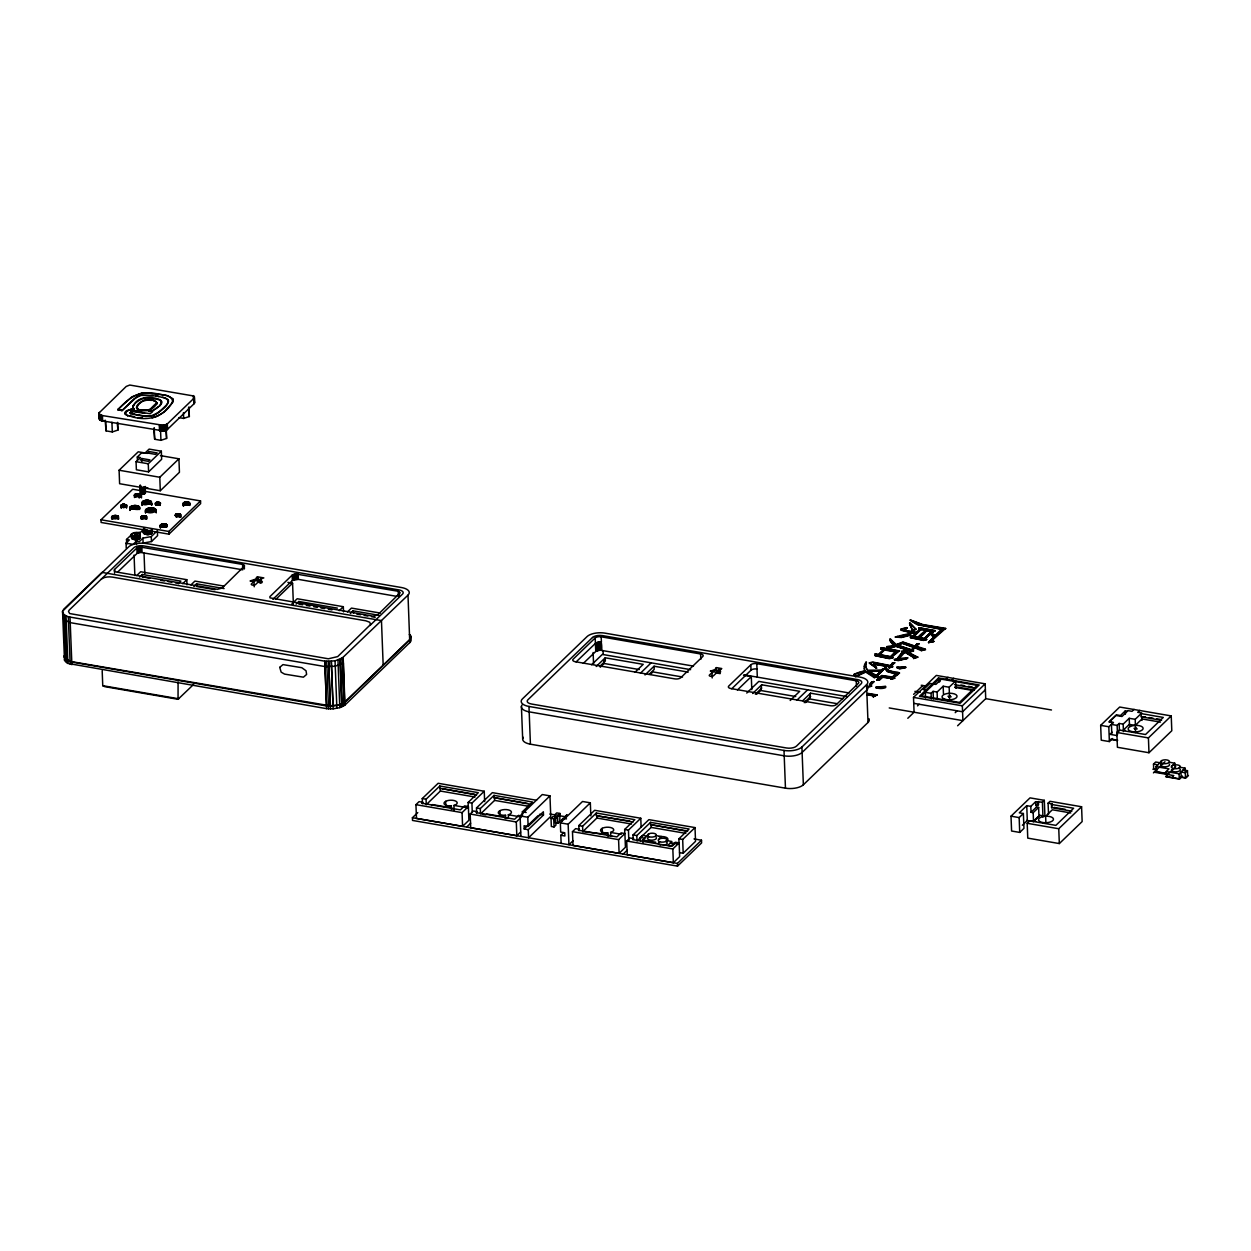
<?xml version="1.0" encoding="UTF-8"?>
<svg xmlns="http://www.w3.org/2000/svg" width="1251" height="1251" viewBox="0 0 1251 1251"><rect width="100%" height="100%" fill="white"/><g stroke="black" fill="none" stroke-linecap="round" stroke-linejoin="round"><path stroke-width="1.5" d="M892.917 657.791L891.775 656.963L899.5 650.864L896.795 651.74L891.76 656.603L892.917 657.791L889.383 658.698L875.121 655.618L875.106 653.913L878.468 654.492L883.659 649.488L880.97 649.019L883.659 649.488M920.001 629.19L918.813 628.987L920.001 629.19L916.686 632.38C911.666 630.473 901.408 632.568 906.568 627.595L901.08 629.065L901.095 630.254L915.685 633.741L901.08 629.879M143.333 400.539C132.434 406.512 135.859 411.157 146.617 410.672C154.17 410.875 164.225 394.049 150.026 409.437C122.051 414.972 147.524 390.484 156.954 403.072M136.594 408.139L136.578 407.028M865.833 667.205L865.817 664.609M152.528 411.532L149.244 410.969L152.528 411.532L150.229 413.753L132.669 410.969L130.636 412.079L130.432 413.502L145.851 416.458L153.31 415.739L157.97 413.033L166.086 405.418L168.353 402.165L168.119 399.788L164.725 397.881L156.047 395.988L141.629 395.097L134.326 398.569L121.941 410.703L117.797 409.468L131.871 396.864L142.286 392.83L151.824 392.798L167.149 395.597L172.685 398.584L172.278 403.213L172.919 401.18M117.829 410C125.741 400.867 136.75 391.328 149.776 393.158C156.375 395.504 171.059 392.611 173.029 401.43M165.601 398.178C174.436 403.338 156.954 414.175 150.886 415.832C144.584 416.489 129.916 414.331 130.37 412.486M131.793 411.157L130.479 413.565L130.464 412.314M125.804 414.441L128.024 415.973L125.679 414.331M143.365 409.921L131.887 411.126L147.055 410.125M125.616 414.253C122.066 408.764 137.36 409.937 132.919 407.763C135.389 396.223 151.308 395.613 160.144 399.898C165.273 402.384 155.14 410.625 161.176 403.494C162.724 398.256 152.622 399.272 149.729 398.162C143.067 395.691 128.697 405.965 134.076 409.218M130.37 413.08L130.339 412.846M132.684 411.516L144.6 413.315M139.111 506.577C115.092 505.795 145.147 513.191 139.393 506.905M131.324 534.38C134.686 540.573 146.039 531.612 134.827 532.535C122.817 535.772 141.207 544.373 139.596 536.413M152.028 531.566C153.201 536.429 138.626 535.287 143.756 528.579M156.703 402.525L156.844 403.588M935.701 635.492L930.916 633.585L935.076 630.551L930.9 633.225L935.701 635.492L932.777 636.587L930.431 633.678L925.474 638.463L926.631 639.652L923.426 640.434L910.431 637.65L910.509 636.055L912.526 636.399L915.669 633.366M918.828 629.362L918.906 627.752L935.076 630.551M131.652 411.782C139.69 408.092 124.772 408.842 125.413 414.456M132.293 411.563L144.475 410.047M128.009 415.441C144.709 421.806 162.192 418.96 172.247 402.666M409.671 639.84L407.998 595.132A13.48 5.864 -2.2 0 0 401.493 587.532L146.476 543.544A13.48 5.864 -2.2 0 0 128.572 546.937L62.55 611.223L64.489 660.168L67.914 663.421L326.62 708.66L333.157 708.832L339.803 707.644L344.979 705.032L409.828 642.545A13.48 5.864 -2.2 0 0 411.047 639.527M880.985 649.378L881.142 647.705L899.5 650.864M99.001 412.986L99.627 414.503L102.175 415.535L163.709 425.403L167.227 424.011L193.952 398.24L193.968 396.035L129.76 385.042L126.242 386.434L99.001 412.986L99.204 419.054L101.706 420.774L163.162 430.891L167.54 429.296L194.171 403.635L194.577 401.946M151.48 501.87C149.354 499.571 142.442 499.54 142.176 503.152C145.429 508.328 154.17 498.899 151.621 505.373M144.381 400.132L143.834 400.32M146.195 400.398L144.522 400.633M99.251 418.256L99.439 417.912M131.996 411.626L132.809 410.969L132.184 411.579M864.629 664.312L864.285 669.035M864.128 666.877L865.848 662.06M865.833 664.969L866.443 662.06M145.46 510.111C146.43 513.973 153.435 513.223 155.906 510.908C155.89 506.17 143.365 506.952 145.538 512.91M878.405 676.744L877.358 675.853L884.348 668.722L877.342 675.477L878.405 676.744L874.293 677.651L865.786 672.068L855.496 676.822L854.105 674.336L855.137 675.384M902.096 652.068L897.733 659.074L894.371 659.824L898.296 660.637L907.366 658.401L898.281 660.278L894.356 659.465L897.718 658.698L901.533 653.585M149.26 411.501L151.871 411.126L158.721 406.481M63.582 614.976L62.753 616.618L63.817 619.636L70.212 622.638L324.947 666.564L335.205 666.267L343.306 662.921L343.368 664.281M65.255 657.072L64.489 660.168M884.348 668.722L881.595 670.223L867.615 670.317L866.411 668.738M882.362 669.097L881.611 670.599L867.631 670.677L865.817 666.83M156.719 403.291L156.61 404.057M921.627 648.44L916.06 646.767L918.875 643.671L916.655 644.093L915.138 646.517M916.655 644.093L915.294 646.36M871.572 681.998C866.49 686.83 879.344 676.494 870.587 685.048L871.572 686.205L868.116 686.862L867.725 685.892M114.498 569.518L114.341 571.019L116.656 572.051L217.455 589.33L222.068 588.079L244.539 565.921L242.569 564.42L140.456 547.031L136.875 548.001L114.498 569.518L114.623 573.114M894.637 662.639L891.478 665.673L892.635 666.861L891.494 666.032L894.637 662.639L892.416 663.061L890.415 665.939L872.948 662.483L869.398 662.842L872.932 662.107L890.399 665.579M892.416 663.061L890.415 665.939M145.272 486.467L145.351 493.191L144.506 491.831M142.27 504.763L147.321 503.074L151.652 504.747M131.464 534.036L131.699 538.446M130.479 412.861L130.776 411.923M158.455 415.52L164.397 411.767L171.856 403.322M141.285 494.692L137.188 493.692L134.217 495.38L138.282 496.741L141.316 494.755L141.504 497.929M145.632 509.798L145.616 512.707M139.174 498.007L141.191 495.631M160.472 524.935C159.44 527.515 165.023 527.547 166.68 526.311C169.338 522.871 157.298 522.73 160.331 527.969M898.718 658.698C925.959 654.633 881.736 665.688 905.067 652.006L913.465 657.307L913.621 658.495L917.702 657.244L906.49 651.239M898.734 659.058L905.067 652.006M145.351 493.191L145.116 486.717M131.934 536.867L131.449 537.961M143.333 529.423L146.852 531.222L151.981 529.908M183.24 505.795L186.243 504.747L189.511 505.295L189.104 502.449L183.709 502.667L183.303 505.732M876.716 679.621L879.578 679.668L883.05 676.791L890.759 678.433L882.377 677.229L879.594 680.028L876.732 679.981L881.689 675.493L892.432 677.01L895.888 673.663L887.506 671.334L885.489 669.457L885.301 666.658C887.506 675.399 908.601 668.441 893.527 677.479L894.668 678.292L893.511 677.104L899.5 672.866M876.732 679.981L881.705 675.853L892.448 677.37L895.888 673.663M658.902 839.265L661.623 836.559L656.103 835.605M1172.031 765.878L1174.752 763.188L1169.232 762.234M1182.242 775.948L1179.286 778.779L1166.401 776.558L1166.213 771.57L1168.966 768.88L1155.971 766.644L1156.174 771.632L1167.308 773.556M101.237 579.213A8.397 3.659 -2.2 0 1 112.387 577.102L365.871 620.809L369.655 622.232L370.64 624.421L337.692 656.603L328.341 658.792L69.696 613.553L68.508 611.458L69.18 610.113L133.794 547.797A7.49 3.253 -2.2 0 1 138.032 545.983L139.158 545.811A7.49 3.253 -2.2 0 1 143.756 545.921L398.866 589.909A7.49 3.253 -2.2 0 1 402.243 591.176L402.728 591.629A7.49 3.253 -2.2 0 1 402.478 594.131L369.968 625.469M292.171 575.116L269.888 596.649L269.981 597.853L373.095 616.18L377.708 614.913L400.179 592.755L398.209 591.27L295.392 573.928L292.171 575.116L292.374 580.511L272.874 599.354M600.23 667.236L604.092 663.483L603.998 660.794M650.348 674.414L652.928 671.912L682.53 677.01M756.714 694.211L760.577 690.474L761.703 684.782L799.686 691.334L790.194 700.482M805.55 702.64L809.413 698.902L810.539 693.195L842.83 698.762M160.425 455.614L178.924 458.804L179.44 472.284L160.3 490.736L119.611 483.715L119.095 470.235L138.236 451.799L147.477 453.394M137.297 456.99L141.738 452.721L144.819 453.253L149.119 449.093L161.332 451.204L161.645 459.289L148.588 471.877L136.375 469.766L136.062 461.682L140.378 457.522L137.297 456.99L137.422 460.227M141.785 458.491L140.253 459.946L148.4 461.353L149.917 459.883L141.785 458.491L141.91 461.728M148.588 471.877L148.275 463.777L161.332 451.204M144.006 491.19L200.535 500.932L200.629 503.621L168.948 534.161L101.112 522.465L101.018 519.775L132.7 489.235L140.237 490.533M160.3 490.736L159.784 477.256L178.924 458.804M126.695 544.466L126.507 539.478L132.59 533.614L140.941 532.035L144.616 528.485M135.937 533.505L134.295 535.084L137.297 533.739L135.937 533.505L136.109 539.603M126.242 548.141L126.054 543.153L129.353 539.979L126.507 539.478M63.379 609.581L101.988 572.395L381.461 620.59L383.181 665.376M142.927 538.133L143.114 543.122L151.48 541.542L157.563 535.678L157.376 530.69L151.293 536.554L142.927 538.133L139.252 541.683L136.406 541.183L133.106 544.373L126.054 543.153M168.948 534.161L168.838 531.472L200.535 500.932M136.719 575.569L140.675 571.738L186.806 579.698L186.993 584.858M139.58 577.118L142.333 574.475L180.848 581.121L178.314 583.576M149.76 578.431L142.802 576.805M182.693 583.654L186.806 579.698M190.95 584.921L194.921 581.09L223.741 586.062M193.827 586.469L196.563 583.826L224.085 588.58M260.239 582.872L260.099 579.276L263.82 577.899L257.409 576.805L256.189 577.978L258.128 578.306L258.269 581.903M254.016 581.402L251.482 583.842A2.252 0.985 -2.2 0 0 252.561 585.108A2.252 0.985 -2.2 0 0 255.548 584.545L258.081 582.106A2.252 0.985 -2.2 0 0 257.002 580.839A2.252 0.985 -2.2 0 0 254.016 581.402L254.219 586.797M258.128 578.306L250.091 580.98L252.624 581.402C253.984 579.51 260.959 579.291 259.035 582.513L261.568 582.95L262.35 581.856L260.099 579.276M275.939 599.229L292.578 583.201L287.886 582.387M102.175 670.708L102.754 685.689L104.803 686.658L178.049 699.293L193.655 684.391M291.921 603.842L297.206 598.744L343.337 606.704L343.525 611.864M296.112 604.124L298.848 601.481L337.379 608.127M339.224 610.66L343.337 606.704M347.481 611.911L351.453 608.095L380.273 613.068M350.343 613.475L353.095 610.832L378.772 615.257M353.58 613.146L353.095 610.832M407.998 595.132L341.773 658.511M343.493 703.297L409.702 639.558A13.48 5.864 -2.2 0 0 409.452 634.366M64.301 655.665L65.38 659.042L71.792 662.045L326.527 705.971L333.047 706.143L339.693 704.954L344.885 702.327L409.718 639.918A13.48 5.864 -2.2 0 0 409.468 634.726M422.463 803.721L422.259 798.576L438.131 783.282L484.246 791.242L484.637 801.547M415.942 804.659L419.101 801.625L422.901 802.282L421.9 803.236L460.431 809.882L464.574 805.879L468.374 806.535L468.89 820.265L462.589 826.348L416.489 818.42L415.942 804.659L462.072 812.618L468.374 806.535M476.568 795.042L440.258 788.349L440.368 791.039L426.278 804.628L426.059 799.233L439.773 786.019L478.304 792.665L468.124 802.47L468.312 807.88L453.957 805.409L454.144 810.429M595.179 637.947L573.146 659.183A4.488 1.955 -2.2 0 0 575.304 661.716L674.758 678.871A4.488 1.955 -2.2 0 0 680.716 677.745L702.781 656.494A4.488 1.955 -2.2 0 0 700.607 653.96L601.152 636.806A4.488 1.955 -2.2 0 0 595.179 637.947L595.773 651.427L583.326 663.374M694.008 838.905L701.498 840.234L701.608 842.924L677.526 866.13L412.517 820.437L412.423 817.732L417.771 812.587M431.532 805.535L432.502 804.596L444.574 806.676A5.989 2.611 -2.2 0 0 451.158 806.035L451.611 809.209M591.614 664.75L602.341 654.414L690.615 669.645M596.18 666.517L605.218 657.791L643.202 664.344L635.07 672.194M600.183 666.017L605.343 661.028L605.218 657.791M472.237 811.727L471.924 803.126L484.246 791.242M476.709 813.087L476.506 807.927L492.362 792.634L536.57 800.265M520.604 832.056L516.819 835.715L470.72 827.771L470.188 814.026L473.331 810.976L477.131 811.633L476.146 812.603L514.661 819.233L518.821 815.23M527.515 803.392L494.489 797.7L494.598 800.39L480.509 813.979L480.306 808.584L494.02 795.37L532.535 802.016L522.371 811.821L522.48 815.433M530.799 804.393L494.489 797.7M466.654 827.052L470.673 823.189M640.449 673.179L651.161 662.842M645.016 674.946L654.054 666.22L688.238 672.115M649.019 674.43L654.179 669.457L654.054 666.22M520.901 836.45L520.103 815.918L542.277 794.541L549.971 795.871L550.753 816.387L528.579 837.763L528.266 829.679L543.481 815.027L543.356 811.79L528.141 826.442L524.075 825.754L524.2 828.975L528.266 829.679M516.819 835.715L516.303 821.97L521.354 817.106M528.141 826.442L527.781 817.247L549.971 795.871M524.2 828.975L538.024 815.652M551.034 818.404L552.926 816.559L556.179 817.122L553.771 819.671L554.052 826.958L551.331 826.489L551.034 818.404L554.287 818.952L556.179 817.122M557.852 823.283L557.571 816.012L559.979 813.463L556.726 812.9L554.834 814.729L555.147 822.814L557.852 823.283L559.76 821.454L559.979 813.463M553.771 819.671L556.21 817.935M557.571 816.012L559.478 814.182M558.118 816.105L560.01 814.276M716.401 667.612L715.4 668.597L716.542 669.316L710.302 671.099L715.181 670.364A2.783 1.204 -2.2 0 1 717.777 670.802L717.761 672.381L719.872 672.741C722.781 670.911 715.932 668.722 720.732 669.52L721.749 668.534L716.401 667.612L716.542 671.208M711.991 672.585L709.458 675.024A2.252 0.985 -2.2 0 0 710.537 676.291A2.252 0.985 -2.2 0 0 713.523 675.728L716.057 673.288A2.252 0.985 -2.2 0 0 714.978 672.022A2.252 0.985 -2.2 0 0 711.991 672.585L712.194 677.964M554.052 826.958L555.944 825.113L555.679 817.841M566.5 818.905L563.231 818.342L561.339 820.171L561.902 821.078M561.371 820.984L563.231 818.342M565.171 817.325L567.047 814.682L565.139 816.512L565.718 817.419M561.136 843.377L560.823 835.293L564.889 835.996L564.764 832.759L560.698 832.056L560.339 822.861L582.528 801.484L590.331 802.829L590.832 815.887M573.099 840.719L568.939 844.738L568.157 824.206L590.331 802.829M560.823 835.293L563.591 832.634M572.473 831.665L575.632 828.631L579.416 829.288L578.431 830.242L616.946 836.888L621.106 832.885L624.906 833.541L625.422 847.271L619.104 853.354L573.005 845.426L572.473 831.665L618.588 839.624L624.906 833.541M578.994 830.727L578.791 825.582L594.663 810.288L640.778 818.248L641.106 826.833M608.142 836.215L607.689 833.041A5.989 2.611 -2.2 0 1 601.106 833.682L582.794 831.634L582.591 826.239L596.305 813.025L634.82 819.671L624.656 829.476L624.765 833.088M750.819 664.781L728.77 686.033A4.488 1.955 -2.2 0 0 730.944 688.566L830.383 705.72A4.488 1.955 -2.2 0 0 836.356 704.579L858.405 683.327A4.488 1.955 -2.2 0 0 856.247 680.794L756.792 663.655A4.488 1.955 -2.2 0 0 750.819 664.781L751.022 670.176L731.741 688.769M633.1 822.048L596.399 815.715L629.8 821.047M582.794 831.634L596.883 818.045L596.79 815.355M737.449 689.958L751.304 676.603L743.501 675.259M746.753 693.038L758.81 681.404L847.099 696.619M752.649 693.507L761.703 684.782M755.369 694.242L761.828 688.019M628.815 840.453L628.455 830.117L640.778 818.248M626.704 841.016L629.863 837.982L633.663 838.639L632.662 839.593L671.193 846.239L675.337 842.236L679.137 842.893L679.653 856.622L673.351 862.705L627.251 854.761L626.704 841.016L672.835 848.96L679.137 842.893M633.162 838.358L633.037 834.917L648.894 819.64L695.009 827.583L695.54 841.344L683.171 853.245L679.543 852.619M687.331 831.383L651.02 824.69L651.13 827.396L637.04 840.969L636.822 835.574L650.536 822.36L689.066 829.006L678.886 838.811L679.074 844.237M623.186 854.058L627.189 850.195M640.496 840.781L640.371 837.466L642.529 835.387L646.876 836.137M642.967 843.346L642.842 840.015L648.737 834.339M796.918 700.153L807.646 689.817M802.782 700.685L810.539 693.195M804.205 702.671L810.664 696.432M683.171 853.245L682.686 839.468L695.009 827.583M875.106 653.913L878.483 654.852L883.675 649.848M879.484 654.664L884.676 649.66L895.794 651.568L890.618 656.947L879.484 654.664L890.603 656.572L895.794 651.568M879.5 655.024L884.676 649.66M677.526 866.13L677.416 863.44L701.498 840.203M910.509 636.055L912.542 636.775L915.685 633.741M920.017 629.566L916.686 632.38M916.811 637.51L913.527 636.571L921.002 629.378C937.859 627.502 903.128 648.268 925.896 630.207M913.543 636.947L921.002 629.378M528.97 706.455L784.002 750.428A13.48 5.864 -2.2 0 0 801.907 747.035L866.552 684.735A13.48 5.864 -2.2 0 0 860.047 677.135L605.031 633.147A13.48 5.864 -2.2 0 0 587.11 636.54L522.465 698.856A13.48 5.864 -2.2 0 0 528.97 706.455L530.424 744.189L785.456 788.177A13.48 5.864 -2.2 0 0 803.361 784.784L868.006 722.468A13.48 5.864 -2.2 0 0 868.96 718.7M876.263 675.743L881.204 670.599L876.263 675.743L868.241 671.224L881.204 670.599M870.587 685.048L873.792 681.576M919.422 637.588L926.897 630.395L931.792 631.223L924.333 638.808L919.422 637.588L924.317 638.432L931.792 631.223M919.438 637.963L926.897 630.395M911.432 650.082L914.012 647.205L902.268 643.03L897.655 645.188L911.432 650.082L914.012 647.205M909.649 650.661L895.794 646.392L893.12 647.299A3.753 1.626 -2.2 0 1 888.961 647.627L886.818 646.626L888.945 647.267A3.753 1.626 -2.2 0 0 893.105 646.939L895.779 646.032L909.649 650.661L910.04 651.802L913.496 650.973L912.511 649.801L914.95 647.455L921.408 649.644C932.214 651.208 918.797 646.439 916.06 646.767M916.045 646.392L918.875 643.671M912.526 650.176L914.95 647.455M926.631 639.652L925.49 638.823L930.431 633.678M928.539 642.201L942.066 629.159L917.452 624.374L910.275 620.011L922.738 624.515L945.615 628.424L932.402 640.012L933.746 641.591L928.555 642.576L933.746 641.591M928.555 642.576L942.066 629.159M932.402 640.012L943.082 629.331L945.615 628.424M913.621 694.368L922.8 685.517M907.804 718.277L914.074 712.226L913.511 697.401L936.327 675.415L985.163 683.828L985.725 698.652L957.609 725.768M939.22 678.793L921.471 695.9L959.454 702.437L977.203 685.345L939.22 678.793L939.345 682.03L939.97 681.42M941.972 678.558L935.904 684.406L929.915 683.406L923.394 689.692L927.398 690.38M917.499 705.877L919.172 704.266M931.276 698.871L931.072 693.32L933.09 691.365L937.093 692.053L943.16 686.22L949.149 687.221L955.686 680.919M945.975 679.246L948.008 677.291M951.683 680.231L953.715 678.277M948.805 697.276L950.322 695.822M955.217 712.679L957.14 710.818M889.226 707.941L962.91 720.654L962.347 705.814L985.163 683.828M985.381 689.754L962.566 711.756L913.746 703.328M1112.546 738.528L1109.371 741.577L1101.24 740.185L1100.661 725.361L1119.676 707.034L1171.233 715.916L1171.796 730.74L1148.981 752.742L1117.409 747.285L1116.846 732.46L1119.379 730.021L1145.525 734.525L1163.274 717.433L1141.131 713.602L1141.256 716.839L1161.553 720.341M1044.304 800.327L1042.396 802.172L1035.625 801.719L1030.808 806.363L1026.743 805.66L1019.315 812.822L1023.381 813.51L1023.959 828.35L1019.721 832.415L1011.59 831.024L1011.011 816.184L1030.026 797.872L1044.304 800.327L1044.882 815.152M1109.371 741.577L1108.808 726.753L1113.468 722.468L1109.465 721.78L1115.986 715.494L1121.975 716.495L1128.042 710.646L1132.046 711.334L1134.078 709.38M1127.432 711.24L1125.29 710.881L1120.458 715.525L1116.392 714.821L1108.965 721.983L1113.03 722.687M1019.721 832.415L1019.158 817.591L1023.381 813.51M1117.487 734.665L1117.127 725.408L1119.16 723.453L1123.163 724.141L1129.215 718.309L1135.22 719.309L1141.741 713.007L1137.738 712.319L1139.77 710.365M1038.393 801.484L1038.533 804.706L1035.75 804.94L1036.391 804.33L1036.5 807.036L1031.043 812.29L1033.185 812.665L1038.627 807.411L1036.5 807.036M1112.108 732.21L1109.918 734.337L1116.971 735.541M1022.364 825.238L1027.306 820.468L1026.743 805.66M1048.526 814.276L1048.088 803.158L1050.011 801.312L1081.583 806.754L1082.146 821.579L1059.331 843.565L1027.759 838.123L1027.196 823.299L1029.729 820.859L1055.875 825.363L1073.608 808.255L1051.481 804.44L1051.606 807.677L1071.888 811.18M1141.256 716.839L1145.556 716.886M1026.633 820.375L1033.514 821.563L1038.956 816.309L1038.627 807.411M1051.481 804.44L1052.091 803.846L1048.088 803.158M1051.606 807.677L1052.091 803.846M1134.876 729.364L1136.393 727.91M1045.899 823.346L1045.633 816.231L1052.326 809.772L1070.778 812.947M1148.981 752.742L1148.418 737.902L1171.233 715.916M1059.331 843.565L1058.753 828.741L1081.583 806.754M1156.581 769.584L1153.688 769.084L1153.5 764.095L1155.658 762.015L1160.005 762.766M1155.971 766.644L1161.866 760.968M1153.438 772.899L1164.978 761.765M1167.027 775.245L1175.784 766.8M1179.286 778.779L1179.099 773.806L1184.994 768.114L1179.443 767.16M1185.307 772.743L1180.96 771.992L1181.163 776.98L1185.495 777.731L1185.307 772.743L1187.465 770.663L1183.118 769.928M1185.495 777.731L1187.652 775.651L1187.465 770.663M1188.45 775.511L1185.792 778.075L1181.444 777.324L1179.584 779.123L1165.604 776.715M121.941 410.703L136.922 396.833M117.5 572.223L137.094 553.395L140.659 552.41L242.772 569.815L242.569 564.42M576.117 661.92L595.46 643.342L599.729 642.076L600.042 650.16L693.476 666.111M155.499 409.093L158.001 407.185M121.05 505.107C126.445 514.177 125.272 495.959 121.034 507.906M139.44 509.517C136.797 505.373 128.775 512.269 130.417 506.843M183.272 502.965C181.473 506.749 193.045 505.076 189.104 502.449M907.241 627.705L904.911 630.473L914.903 632.443M134.733 497.272C136.969 494.38 143.286 499.509 141.003 494.38M112.058 516.366C110.072 518.539 115.78 519.353 117.516 518.195C121.941 515.084 108.821 513.77 112.011 519.181M145.992 509.423C144.225 514.771 153.232 507.703 156.078 512.284M595.773 651.427L600.042 650.16M178.049 699.293L178.08 681.936M141.347 516.397C140.081 516.851 141.332 518.383 142.645 518.321C149.338 519.321 139.956 511.487 141.316 519.196M160.613 524.81L160.581 527.641M326.62 708.66L324.744 661.169L335.049 660.872L343.165 657.541L344.854 701.967L339.678 704.579L330.373 705.861L71.76 661.67L66.569 659.668L64.364 657.103M854.98 676.353L865.77 671.693L874.23 676.369L874.293 677.651M140.738 492.159C138.845 493.989 143.896 494.598 145.147 493.379M292.374 580.511L298.348 579.369L396.489 596.32M183.522 502.793L183.444 505.607M151.387 530.377L151.387 533.677M160.785 524.685L160.8 527.453M144.522 531.378L143.505 532.91M141.504 516.303L141.457 519.102M166.68 524.513C169.901 527.922 158.596 527.953 161.082 524.529M139.471 395.66L137.219 396.661M156.281 416.599L158.048 415.739M907.256 628.08L901.08 629.065M505.857 818.576L505.404 815.386A5.989 2.611 -2.2 0 1 498.821 816.027L486.733 813.948L485.763 814.886L482.26 814.276M151.011 530.58L151.136 533.802M149.244 410.969L152.153 411.063L154.592 409.577M897.655 645.563L902.284 643.405L914.028 647.58M112.543 516.084L112.543 518.837M155.828 502.699C153.294 508.516 165.507 502.793 158.267 502.339C154.733 501.573 153.576 505.435 157.735 504.935M141.691 516.21L141.691 518.962M183.913 502.574L184.022 505.263M180.363 514.208L176.876 513.833L174.905 515.177L180.769 517.148L180.425 514.255L180.66 517.038M854.105 674.336L856.591 673.241A30.055 13.089 -2.2 0 1 865.145 670.786L865.16 671.146A30.055 13.089 -2.2 0 0 856.607 673.617L854.12 674.696M915.122 646.141L902.956 641.998L896.279 644.593L891.541 640.59M913.402 645.923L902.972 642.357L896.295 644.969L890.431 638.933M180.676 514.442C181.848 516.382 173.06 518.352 175.875 514.13M910.431 633.631C911.463 638.839 882.643 636.055 901.486 637.525C927.961 628.612 890.993 637.775 897.53 636.509M877.029 694.915L873.307 696.776L877.029 694.915L867.819 693.382M921.721 650.504L925.38 649.081M152.122 417.897L155.765 416.802M121.722 504.732L121.722 507.468M141.879 516.131L141.988 518.821M885.583 686.283L875.731 687.362C881.455 690.818 894.95 684.969 875.888 687.784M935.685 635.117L932.777 636.587M147.665 410.062L150.026 409.437M339.693 704.954L341.804 704.188L341.898 706.878M112.903 515.928L113.012 518.633M184.272 502.417L184.257 505.169M886.818 646.626L894.324 645.328L891.65 646.235M886.834 647.002L888.82 646.626M105.147 420.148L106.038 430.86L112.293 431.939L117.969 430.047L117.672 422.322M178.971 417.615L183.662 418.428L189.339 416.52L188.964 406.872M153.779 428.546L154.671 439.257L160.941 440.336L166.602 438.429L166.148 424.683M121.926 504.653L122.035 507.359M150.245 530.862L150.37 534.099M885.599 686.658L875.731 687.362M917.687 656.869L913.621 658.495M161.801 524.232L161.911 526.937M910.275 620.011L922.753 624.89L945.631 628.8M905.646 666.955L899.594 668.972L896.748 667.299C912.605 665.282 903.816 669.957 896.998 667.831M910.447 633.991L900.016 636.149M898.922 667.502L896.748 667.299M892.62 666.486L889.023 667.846L892.635 666.861M122.145 504.591L122.254 507.28L123.755 507.062M113.294 515.803C110.323 519.29 120.424 519.54 117.156 515.772M156.359 505.248L156.359 502.511M184.663 502.292L184.773 504.997M153.122 395.504L140.425 395.363M875.121 655.618L889.367 658.339L892.901 657.416M894.653 677.933L891.134 679.199L894.668 678.292M910.431 637.65L923.41 640.059L926.616 639.277M913.496 650.973L910.04 651.802M453.957 805.409L454.238 805.347A6.599 2.862 -2.2 0 0 457.068 803.439L457.178 802.689A6.599 2.862 -2.2 0 0 450.204 800.218A6.599 2.862 -2.2 0 0 444.027 803.439L444.34 804.174A6.599 2.862 -2.2 0 0 451.017 805.91L451.486 805.879M508.328 818.107L508.485 814.698A6.599 2.862 -2.2 0 0 511.299 812.79L511.424 812.04A6.599 2.862 -2.2 0 0 504.434 809.569A6.599 2.862 -2.2 0 0 498.273 812.806L498.586 813.525A6.599 2.862 -2.2 0 0 505.248 815.277L505.717 815.23M610.613 835.762L610.769 832.353A6.599 2.862 -2.2 0 0 613.584 830.445L613.709 829.694A6.599 2.862 -2.2 0 0 606.719 827.224A6.599 2.862 -2.2 0 0 600.558 830.445L600.871 831.18A6.599 2.862 -2.2 0 0 607.533 832.916L608.002 832.885M915.998 629.222L912.151 630.441L915.998 629.222L910.196 622.951L910.04 625.453M874.277 677.276L878.39 676.369M122.504 504.497L122.489 507.234M156.703 505.154L156.844 502.417M142.661 515.897L142.755 518.602M162.364 524.091L162.317 526.827L162.067 524.153M916.67 644.453L918.891 644.03M892.416 663.421L894.653 662.999M869.398 662.842L876.56 668.206L869.414 663.218M882.377 669.473L884.348 669.097M871.587 682.358L873.808 681.936M871.572 686.205L868.116 686.862M185.226 502.167L185.336 504.857M130.511 409.233L132.559 409.077M868.257 671.599L881.22 670.974M122.864 504.434L122.973 507.14M157.079 505.091L157.094 502.386M143.021 515.834C139.94 521.323 150.667 516.819 145.069 515.85M123.521 504.372C122.754 512.144 129.166 500.588 126.335 507.64M114.466 515.584L114.576 518.289M909.555 623.389L916.013 629.597M884.629 666.72L888.413 670.52L894.731 672.491M123.255 504.388L123.223 507.093M185.992 502.058L186.086 504.747M157.454 505.044L157.61 502.339M143.412 515.787L143.521 518.493M901.94 651.396L906.396 650.723L909.117 653.648L917.702 657.244M903.425 651.286L906.396 650.723M901.908 667.549L905.755 667.596M178.033 516.335L177.908 513.723M143.771 518.461L143.928 515.772L144.162 518.461M123.646 504.372L123.88 507.062M151.449 400.414L146.336 399.851M115.248 515.537L115.514 518.242M159.456 505.185L157.986 505.029L157.751 502.323M124.037 504.372L124.396 507.077M144.193 515.772L144.428 518.461M601.747 650.301C602.122 639.714 599.401 638.886 600.965 650.207M124.412 504.388L124.772 507.108M144.584 515.787L144.928 518.508M116.015 515.568L116.28 518.274M148.306 488.25L145.319 487.249M137.782 417.599L142.426 417.678M129.729 415.864L134.67 416.661M124.662 504.419L125.006 507.155M896.326 672.741L899.516 673.226M935.091 630.911L918.906 627.752M165.101 524.013L165.351 526.734M899.516 651.239L881.142 647.705M869.68 694.055L877.045 695.275M1045.633 816.231L1039.628 815.23L1033.733 820.906L1035.703 821.25M1149.247 717.511L1152.953 718.152M1156.643 718.778L1160.334 719.419M1160.443 722.108L1141.975 718.95L1135.283 725.408L1129.278 724.407L1123.398 730.068L1125.353 730.412M1054.061 807.395L1065.148 809.303M508.203 814.761L518.962 816.622M610.488 832.415L621.247 834.276M671.896 843.002L677.276 843.925M117.797 409.468L121.91 410.172M136.062 461.682L148.275 463.777M119.095 470.235L159.784 477.256M942.081 629.534L917.468 624.749L910.29 620.371M921.017 629.738L925.912 630.582M926.913 630.754L931.792 631.599M913.527 636.571L918.422 637.416M884.692 650.02L895.81 651.943M101.018 519.775L168.838 531.472M146.336 529.971L147.681 530.205M876.56 668.206L873.808 663.968L888.617 666.517L889.023 667.846M873.823 664.328L888.617 666.517M960.862 685.016L964.662 685.673M968.462 686.33L972.262 686.987M954.529 684.641L975.42 688.253M955.279 686.736L974.263 690.005M954.638 687.346L971.73 690.286M921.236 685.251L926.365 686.127M985.725 698.652L1051.481 709.989M931.072 693.32L925.365 692.335L925.584 697.886M947.945 696.26L951.182 696.823M1117.127 725.408L1111.435 724.423L1111.795 733.696M1134.016 728.348L1137.253 728.911M914.888 691.365L920.267 692.303M1100.661 725.361L1108.808 726.753M913.511 697.401L962.347 705.814M1116.846 732.46L1148.418 737.902M866.849 694.586L872.572 695.572L873.307 696.776M866.865 694.962L872.572 695.572M744.204 674.868L849.116 692.96M1111.998 739.247L1117.706 740.232M1110.106 739.31L1117.159 740.529M716.62 673.007L720.169 673.617M160.769 580.339L164.444 580.964M168.119 581.606L171.778 582.231M175.453 582.872L179.128 583.498M215.016 589.69L196.673 586.531L196.563 583.826M302.617 604.812L298.958 604.17L298.848 601.481M306.292 605.437L309.967 606.078M313.626 606.704L317.301 607.345M320.975 607.97L324.635 608.611M328.309 609.237L331.968 609.862M356.863 614.147L360.538 614.788M364.197 615.414L367.872 616.055M371.531 616.68L375.206 617.322M604.092 663.483L639.245 669.551M760.577 690.474L795.73 696.541M809.413 698.902L837.154 703.688M1153.5 764.095L1157.847 764.846M1152.89 769.224L1157.238 769.975M1166.213 771.57L1179.099 773.806M1155.377 771.773L1166.511 773.697M1154.157 772.195L1173.813 775.573M70.181 664.297L68.305 616.79L324.807 661.185L326.495 705.611M1011.011 816.184L1019.158 817.591M1027.196 823.299L1058.753 828.741M102.754 685.689L178.721 698.777M442.088 788.662L475.114 794.354M652.85 825.019L687.706 831.024M440.368 791.039L475.036 797.028M494.598 800.39L529.267 806.379M596.883 818.045L631.552 824.034M651.13 827.396L685.798 833.369M549.799 814.073L558.087 815.292M559.4 815.715L565.155 816.715M539.4 814.323L543.481 815.027M468.124 802.47L471.924 803.126M522.371 811.821L526.171 812.478M624.656 829.476L628.455 830.117M678.886 838.811L682.686 839.468M422.259 798.576L426.059 799.233M476.506 807.927L480.306 808.584M578.791 825.582L582.591 826.239M633.037 834.917L636.822 835.574M666.314 840.531L671.865 841.485L667.831 845.363L672.178 846.114L674.336 844.05L669.989 843.299M520.103 815.918L527.781 817.247M560.339 822.861L568.157 824.206M640.371 837.466L644.718 838.217M642.842 840.015L655.837 842.251M470.188 814.026L516.303 821.97M412.408 817.716L677.416 863.44M895.904 674.039L887.506 671.693L884.645 667.096M187.978 502.136L188.229 504.857M116.609 515.647L116.859 518.367M156.656 504.638L159.237 505.123L159.127 502.433M125.022 504.481L125.241 507.187M145.179 515.865L145.523 518.618M156.015 401.508L153.326 400.773M164.725 397.881L162.552 397.271M188.385 502.214L188.745 504.982M911.416 649.707L897.655 645.188M165.914 524.185L166.148 526.921M144.944 530.877L145.382 534.208M914.966 647.83L921.737 650.864M188.776 502.323L189.104 505.107M145.726 516.006L146.023 518.774M117.406 515.834L117.625 518.571M66.694 662.733L64.817 615.242L68.352 616.806M145.914 516.084L146.351 518.946M876.247 675.384L868.241 671.224M189.214 502.511L189.589 505.357M166.492 524.404L166.68 527.156M117.844 516.022L118.141 518.821M139.471 533.176L139.596 538.665M155.327 508.954L155.656 511.815M905.083 652.381L913.465 657.307M189.573 502.714L189.667 505.42M126.242 504.935L126.632 507.937M930.447 634.054L932.151 635.367M64.88 615.242L63.598 614.257L65.474 661.748M65.38 659.042L66.6 660.028M912.511 649.801L913.48 650.598M894.324 645.328L891.134 642.279M155.562 509.126L155.937 512.081M146.523 516.444L146.664 519.181L146.32 516.288M139.94 533.536L140.065 538.274M118.407 516.413L118.564 519.165M892.526 644.202L890.227 640.668M932.386 639.652L933.731 641.216M870.571 684.688L871.556 685.829M873.808 663.968L876.544 667.831M161.395 401.415L161.176 400.648M62.613 612.677L63.66 614.257M140.128 533.77L140.347 537.852M911.041 627.111L911.979 629.222M911.056 627.486L909.54 623.014M890.743 678.058L891.134 679.199M864.269 668.675L865.16 671.146M130.839 409.718L129.995 409.89M889.774 638.995L890.243 641.044M130.964 413.315L130.589 413.643M189.339 416.52L188.51 407.748M166.602 438.429L165.554 424.918M136.969 408.17L137.375 408.983M117.969 430.047L117.219 423.198M168.416 400.429L168.478 401.508M901.924 651.02L902.112 652.443M134.295 414.065L133.044 414.378M911.963 628.862L912.151 630.441M136.922 408.639L136.719 407.889M125.303 413.534L125.507 412.689M161.504 401.602L161.504 403.401M601.152 636.806L601.434 642.216M62.55 611.223L62.675 612.677M64.317 656.024L64.395 657.479M856.247 680.794L856.45 686.189M1184.994 768.114L1185.119 771.445M1174.752 763.188L1174.892 766.503M1141.882 716.714L1142.022 720.42M1135.22 719.309L1135.548 732.523M1129.215 718.309L1129.497 725.721M1125.29 710.881L1125.415 714.118M1123.163 724.141L1123.445 731.554M1119.16 723.453L1119.442 730.865M1042.396 802.172L1042.959 816.997M1037.767 802.079L1037.892 805.316M1035.625 801.719L1035.75 804.94M1033.185 812.665L1033.514 821.563M1030.808 806.363L1031.043 812.29M955.748 682.78L955.967 688.331M949.149 687.221L949.65 700.185M943.16 686.22L943.442 693.633M937.093 692.053L937.374 699.465M933.09 691.365L933.387 698.777M866.552 684.735L868.006 722.468M801.907 747.035L803.361 784.784M784.002 750.428L785.456 788.177M756.792 663.655L757.308 677.135M751.304 676.603L751.804 689.661M719.106 669.238L719.247 672.835M718.653 669.692L718.793 673.273M700.607 653.96L700.81 659.355M672.835 848.96L673.351 862.705M650.536 822.36L650.645 825.066M618.588 839.624L619.104 853.354M603.06 650.614L603.217 654.461M600.887 642.138L601.199 650.223M599.135 642.107L599.448 650.192M598.776 642.123L599.088 650.207M598.557 642.154L598.869 650.254M597.994 642.248L598.306 650.332M597.462 642.373L597.775 650.457M597.134 642.435L597.446 650.52L596.962 642.514M596.492 642.686L596.805 650.786M596.399 650.973L596.086 642.889L596.055 651.192M602.2 828.318L602.388 833.338M593.115 652.506L593.553 664.046M596.305 813.025L596.399 815.715M554.287 818.952L554.318 819.765M521.417 706.502L522.668 738.856M499.9 810.664L500.103 815.683M494.02 795.37L494.114 798.06M462.072 812.618L462.589 826.348M445.669 801.312L445.856 806.332M439.773 786.019L439.883 788.709M409.718 639.918L409.828 642.545M399.241 591.645L399.366 595.241M398.209 591.27L398.412 596.649M344.885 702.327L344.979 705.032M343.102 657.541L344.619 702.53M341.82 658.511L343.65 706.002M341.773 703.813L340.084 659.386L341.742 704.172M337.973 660.153L339.803 707.644M335.049 660.872L336.879 708.363M333.016 705.783L331.327 661.357L333.157 708.832M330.373 705.861L328.685 661.435L330.499 708.926M326.714 661.357L328.544 708.848M298.145 573.99L298.348 579.369M296.784 573.849L297.003 579.244M295.392 573.928L295.596 579.307M294.063 574.178L294.266 579.557M292.953 574.584L293.156 579.979M292.578 583.201L293.375 604.186M260.661 578.744L260.802 582.34M257.409 576.805L257.55 580.386M244.273 565.327L244.414 568.924M243.601 564.811L243.742 568.407M194.374 396.567L194.64 402.963M194.374 397.693L194.358 403.416M194.061 398.131L194.171 403.635M193.279 395.566L193.577 399.257M188.26 502.183L188.494 504.904M187.838 502.104L187.931 504.794M187.541 502.073L187.791 504.779M187.243 502.042L187.494 504.747M187.181 504.732L186.931 502.026L186.868 504.716M183.444 412.642L183.662 418.428M186.462 502.026L186.712 504.716M186.305 502.042L186.243 504.747M185.836 502.073L185.789 504.779M185.523 502.104L185.476 504.825M185.085 502.198L185.039 504.919M184.523 502.339L184.507 505.076M183.803 502.621L183.709 505.42M180.113 514.083L180.379 516.866M179.831 513.973L180.128 516.741M179.628 513.911L179.831 516.632M179.409 513.848L179.612 516.569M179.049 513.786L179.393 516.522M178.799 513.754L179.034 516.475M178.549 513.739L178.784 516.444M178.299 513.723L178.533 516.428M178.033 513.723L178.267 516.413M177.642 513.739L177.611 516.444M172.826 398.819L173.06 399.992M173.107 400.242L172.951 401.727M177.392 513.77L177.361 516.475M177.126 513.801L177.11 516.507M176.876 513.833L176.86 516.554M176.641 513.895L176.626 516.616M176.407 513.942L176.297 516.71M176.078 514.052L176.078 516.788M168.197 399.913L168.244 402.431M167.915 399.538L168.134 400.32M167.337 423.901L167.54 429.296M167.227 424.011L167.306 429.5M166.962 424.214L167.024 429.703M166.664 424.402L166.711 429.891M166.32 424.589L166.524 429.984M165.961 424.761L165.961 430.235M165.335 424.996L165.554 430.391M165.132 425.059L165.335 430.453M164.897 425.137L164.882 430.579M164.444 425.246L164.647 430.641M164.194 425.309L164.413 430.688M163.959 425.356L164.162 430.735M163.709 425.403L163.912 430.782M163.459 425.434L163.662 430.829M163.209 425.465L163.412 430.86M162.943 425.496L163.162 430.891M162.693 425.528L162.896 430.923M162.427 425.543L162.63 430.938M166.164 524.263L166.492 527.062M162.161 425.559L162.38 430.954M161.911 425.575L162.114 430.97M165.664 524.122L165.898 526.843M161.645 425.575L161.848 430.97M165.398 524.06L165.632 526.78M161.379 425.575L161.598 430.97M161.129 425.575L161.332 430.97M164.96 523.997L165.069 526.687L164.663 523.95M160.863 425.559L161.082 430.954M160.613 425.543L160.816 430.938M164.35 523.934L164.616 526.64M160.363 425.528L160.941 440.336M164.053 523.934L164.303 526.624M158.924 396.504L156.047 395.988M160.112 425.512L160.316 430.891M163.99 526.624L163.897 523.934L163.678 526.64M159.862 425.481L160.065 430.876M159.612 425.449L159.815 430.829M163.428 523.95L163.365 526.655M159.377 425.403L159.581 430.797M163.209 526.671L163.115 523.981L162.911 526.718M162.646 524.044L162.614 526.765M161.676 524.278L161.645 527.015M161.426 524.372L161.301 527.171M159.862 502.652L160.144 505.42M159.565 502.542L159.878 505.31M159.362 502.48L159.565 505.201M158.768 502.37L159.112 505.107M158.517 502.355L158.752 505.06M158.267 502.339L158.502 505.029M158.001 502.323L158.236 505.029M157.36 502.355L157.329 505.06M154.233 427.654L154.671 439.257M156.594 502.464L156.578 505.185M156.14 502.589L156.031 505.357M155.922 509.485L156.266 512.879M155.187 508.876L155.421 511.643M154.905 508.719L155.155 511.487M154.592 508.578L154.858 511.346M154.42 508.516L154.514 511.206M154.061 508.391L154.342 511.143M153.873 508.328L153.967 511.034M153.67 508.281L153.779 510.971M153.263 508.187L153.576 510.924M153.06 508.156L153.154 510.846M152.841 508.125L152.935 510.815M152.622 508.094L152.716 510.783M152.403 508.062L152.497 510.752M152.169 508.047L152.278 510.736M151.715 508.015L152.043 510.721M151.23 501.526L151.527 504.481M151.48 508L151.59 510.705M150.949 501.291L151.246 504.153M151.246 508L151.355 510.689M150.73 501.151L150.949 503.918M151.011 508L151.121 510.689M151.903 529.986L151.934 533.301M150.48 501.01L150.714 503.778M150.777 508L150.886 510.705M151.715 530.143L151.637 533.536M150.198 500.885L150.433 503.637M150.542 508.015L150.652 510.705M149.885 500.775L150.151 503.527M150.308 508.031L150.417 510.721M151.293 536.554L151.48 541.542M149.713 500.713L149.823 503.418L149.385 500.619M150.073 508.047L150.183 510.736M150.871 530.643L150.98 533.88M149.839 508.062L149.713 510.783M150.714 530.705L150.683 533.989M149.197 500.588L149.307 503.277M149.385 508.125L149.479 510.83M148.822 500.509L149.119 503.246M149.15 508.156L149.26 510.861M150.073 530.909L150.198 534.146M148.634 500.478L148.744 503.183M148.932 508.203L149.041 510.893M149.901 530.956L149.854 534.24M148.447 500.447L148.541 503.152M148.713 508.25L148.822 510.94M149.541 531.05L149.667 534.271M148.04 500.416L148.353 503.121M148.494 508.297L148.603 510.987M149.369 531.081L149.494 534.318M147.837 500.4L147.946 503.09M148.29 508.344L148.181 511.096M149.182 531.112L149.119 534.38M147.634 500.384L147.743 503.074M147.884 508.453L147.978 511.159M148.806 531.175L148.932 534.412M147.227 500.369L147.54 503.074M147.681 508.531L147.79 511.221M148.603 531.19L148.541 534.443M147.008 500.369L147.118 503.074M147.493 508.594L147.415 511.362M148.212 531.222L148.337 534.458M146.805 500.384L146.914 503.074M147.133 508.735L147.243 511.424M148.025 531.237L148.15 534.474M146.602 500.384L146.695 503.09M146.961 508.813L146.899 511.581M147.634 531.253L147.946 534.474M146.383 500.4L146.289 503.105M146.648 508.969L146.742 511.659M147.43 531.253L147.555 534.49M145.976 500.431L146.07 503.137M146.492 509.048L146.461 511.831M147.243 531.253L147.368 534.474M145.773 500.463L145.867 503.152M146.226 509.235L146.211 512.019M146.852 531.222L147.165 534.474M145.569 500.494L145.663 503.183M146.664 531.222L146.789 534.443M144.835 486.952L144.928 493.504M145.366 500.525L145.272 503.246M146.476 531.19L146.602 534.427M144.506 487.03L144.694 493.613M144.975 500.588L145.069 503.293M145.523 515.944L145.835 518.712M146.414 534.412L146.101 531.143L146.054 534.349M144.35 487.186L144.412 493.723M144.772 500.635L144.881 503.34M144.068 487.28L144.115 493.817M144.584 500.681L144.506 503.434M145.585 531.05L145.882 534.318M143.756 487.374L143.896 493.864M144.225 500.791L144.334 503.481M145.413 531.018L145.538 534.255M143.537 487.421L143.677 493.91M144.053 500.838L143.99 503.59M144.444 515.772L144.678 518.477M143.318 487.452L143.333 493.957M143.724 500.963L143.834 503.653M144.788 530.831L145.069 534.114M142.974 487.499L143.099 493.973M143.568 501.025L143.521 503.793M144.397 528.141L144.772 534.005M142.739 487.515L142.864 493.989M143.271 501.166L143.239 503.934M144.272 528.203L144.506 533.88M142.379 487.515L142.755 493.989M143.005 501.307L142.974 504.09M144.037 528.36L144.272 533.755M142.035 487.499L142.52 493.989M142.755 501.463L142.755 504.247M143.286 515.803L143.255 518.508M143.849 528.501L143.974 533.551M141.801 487.483L142.176 493.973M142.551 501.635L142.473 504.497M143.552 528.829L143.74 533.317M141.582 487.452L141.942 493.942M142.301 501.886L142.192 504.951M141.269 487.405L141.723 493.91M142.051 502.339L142.114 505.404M142.536 515.928L142.52 518.649M144.037 553.177L144.819 573.646M140.972 487.327L141.426 493.848M142.301 515.991L142.192 518.758M140.644 485.607L141.128 493.77M140.425 485.497L140.878 493.66M140.753 494.223L141.035 497.022M140.159 485.341L140.659 493.551M140.472 494.067L140.769 496.866M140.065 485.247L140.425 493.379M140.237 493.973L140.456 496.71M136.812 406.45L136.625 407.435M140.003 493.895L140.237 496.631M139.752 493.832L139.987 496.553M141.848 547.062L142.051 552.442M139.471 493.77L139.721 496.491M139.189 493.723L139.44 496.444M142.333 574.475L142.426 577.164M138.892 493.676L139.142 496.397M138.752 493.66L138.845 496.366L138.439 493.645M138.924 506.42L139.127 509.188M140.456 547.031L140.659 552.41M138.126 493.645L138.392 496.334M138.689 506.28L138.908 509.048M139.69 533.317L139.909 538.43M137.97 493.645L138.079 496.334M138.439 506.139L138.673 508.907M137.813 493.645L137.766 496.35M138.157 506.014L138.408 508.766M139.361 535.491L139.361 538.806M139.752 547.078L139.956 552.473M137.501 493.66L137.454 496.366M137.845 505.904L138.11 508.657M139.111 535.631L139.096 538.931M133.888 408.936L133.826 409.718M137.188 493.692L137.297 496.381M137.516 505.795L137.782 508.547M138.83 535.756L138.798 539.056M137.031 493.707L136.984 496.412M137.344 505.748L137.454 508.453M138.533 535.881L138.658 539.118M133.372 405.105L133.2 405.996M133.294 408.373L133.529 409.687M136.734 493.754L136.687 496.475M137.157 505.717L137.266 508.406M138.376 535.944L138.329 539.228M133.028 405.746L132.934 406.575M133.2 408.78L133.013 408.451M136.437 493.801L136.406 496.538M136.797 505.639L137.078 508.375M138.032 536.038L138.157 539.275M138.423 547.328L138.642 552.723M132.841 406.309L132.934 408.295M136.156 493.864L136.124 496.6M136.609 505.607L136.703 508.297M137.86 536.085L137.813 539.369M135.89 493.942L135.859 496.678M136.203 505.56L136.515 508.281M137.641 539.4L137.516 536.163L137.266 539.478M137.845 547.516L138.048 552.911M135.624 494.036L135.608 496.772M136.015 505.545L136.109 508.234M135.389 494.129L135.374 496.866M135.812 505.529L135.906 508.219M136.766 532.473L136.891 535.709M136.953 536.272L137.078 539.509M135.171 494.223L135.171 496.975M135.608 505.513L135.702 508.203M136.766 536.288L136.891 539.525M134.967 494.348L134.889 497.147M135.186 505.498L135.499 508.203M136.578 536.319L136.5 539.572M136.875 548.001L137.094 553.395M134.701 494.52L134.592 497.413M134.983 505.498L135.077 508.203M136.187 536.351L136.312 539.588M136.406 541.183L136.531 544.513M134.436 494.77L134.545 497.476M134.764 505.498L134.873 508.203M134.561 505.513L134.67 508.203M135.593 536.382L135.921 539.603M134.357 505.529L134.248 508.234M135.405 536.382L135.53 539.603M133.935 505.56L134.045 508.25M135.202 536.366L135.327 539.603M133.732 505.592L133.841 508.281M134.827 536.351L135.139 539.603M133.529 505.607L133.638 508.313M134.623 536.335L134.748 539.572M133.325 505.639L133.232 508.375M134.264 536.304L134.561 539.556M132.934 505.717L133.044 508.422M134.076 536.272L134.201 539.509M132.747 505.764L132.841 508.453M133.888 536.241L134.013 539.478M132.559 505.811L132.481 508.547M133.544 536.179L133.841 539.447M132.199 505.904L132.293 508.61M133.216 536.1L133.497 539.369M134.076 555.053L134.858 575.538M132.027 505.967L131.949 508.719M133.059 536.053L133.185 539.29L132.762 535.944M131.683 506.092L131.636 508.844M131.386 506.217L131.48 508.922M132.481 535.835L132.747 539.134M131.23 506.295L131.199 509.063M132.231 535.709L132.481 539.009M130.964 506.436L130.948 509.204M132.246 538.884L131.808 533.63L131.934 538.681M130.73 506.592L130.62 509.454M130.198 507.108L130.12 510.158M129.995 507.562L130.073 510.439M125.319 413.174L125.381 414.362M125.757 504.685L126.038 507.453M125.569 504.622L125.772 507.343M123.912 504.372L124.146 507.062M122.739 504.45L122.723 507.171M121.519 504.81L121.456 507.609M121.269 504.951L121.222 507.75M118.126 516.178L118.454 519.04M117.625 515.928L117.844 518.665M116.89 515.693L117.125 518.43M116.327 515.6L116.562 518.321M115.874 515.553L115.968 518.258L115.561 515.537M111.933 422.291L112.293 431.939M115.092 515.537L115.201 518.242M114.936 515.553L114.889 518.258M114.31 515.6L114.263 518.321M114.107 518.352L114.013 515.647L113.825 518.399M113.575 515.74L113.528 518.461M112.778 515.975L112.762 518.727M112.34 516.194L112.246 518.993M105.663 421.212L106.038 430.86M102.41 415.582L102.613 420.977M102.175 415.535L102.379 420.93M101.722 415.441L102.144 420.883M101.503 415.379L101.706 420.774M101.284 415.316L101.487 420.711M101.081 415.254L101.284 420.649M100.706 415.113L101.096 420.571M100.518 415.035L100.721 420.43M100.189 414.879L100.549 420.352M99.877 414.691L100.236 420.18M99.627 414.503L99.955 419.992M99.72 419.804L99.314 412.423L99.439 419.492M70.009 617.243L71.886 664.734M66.037 615.914L67.914 663.421M64.223 626.032L64.442 631.661M450.516 808.568A6.599 2.862 -2.2 0 1 453.863 808.756M504.763 817.919A6.599 2.862 -2.2 0 1 508.109 818.107M666.298 841.157A6.599 2.862 -2.2 0 0 667.831 839.781L667.94 839.03A6.599 2.862 -2.2 0 0 659.277 836.763M607.048 835.574A6.599 2.862 -2.2 0 1 611.817 836.137M666.455 842.032A4.488 1.955 -2.2 0 1 663.171 845.207M660.872 845.113A4.488 1.955 -2.2 0 1 658.714 842.564M656.181 837.435A4.488 1.955 -2.2 0 1 651.177 840.187A4.488 1.955 -2.2 0 1 648.534 837.091M1173.203 776.48A4.488 1.955 -2.2 0 1 1172.422 776.12M1178.802 768.317A4.488 1.955 -2.2 0 1 1177.441 771.695A4.488 1.955 -2.2 0 1 1171.483 769.693M1169.31 764.064A4.488 1.955 -2.2 0 1 1164.306 766.816A4.488 1.955 -2.2 0 1 1161.663 763.72M530.424 744.189A13.48 5.864 -2.2 0 1 523.278 737.324M522.027 704.97A13.48 5.864 -2.2 0 0 529.173 711.85L784.205 755.823A13.48 5.864 -2.2 0 0 802.126 752.43L866.771 690.13A13.48 5.864 -2.2 0 0 867.709 686.346M751.022 670.176A4.488 1.955 -2.2 0 1 756.996 669.035M279.739 667.362L281.147 672.131L284.556 674.101L303.414 677.182L306.636 674.43L306.026 670.771L301.819 667.706L282.961 664.609L279.739 667.362M149.01 451.517L147.477 452.987L155.624 454.394L157.141 452.925L149.01 451.517M592.536 637.478L527.891 699.794A7.49 3.253 -2.2 0 0 531.503 704.016L786.535 747.989A7.49 3.253 -2.2 0 0 796.48 746.112L861.126 683.797A7.49 3.253 -2.2 0 0 857.514 679.574L602.482 635.602A7.49 3.253 -2.2 0 0 592.536 637.478M871.447 682.686L869.414 685.032L871.447 682.686M938.5 677.948L919.485 696.275L960.174 703.281L979.189 684.969L938.5 677.948M1136.94 725.377L1134.985 725.408A7.49 3.253 -2.2 0 0 1129.137 730.459A7.49 3.253 -2.2 0 0 1141.756 730.318A7.49 3.253 -2.2 0 0 1136.94 725.377M1047.29 816.215L1045.336 816.246A7.49 3.253 -2.2 0 0 1039.487 821.297A7.49 3.253 -2.2 0 0 1052.107 821.156A7.49 3.253 -2.2 0 0 1047.29 816.215M659.762 841.767A4.488 1.955 -2.2 0 0 667.08 840.375A4.488 1.955 -2.2 0 0 661.122 838.389A4.488 1.955 -2.2 0 0 659.762 841.767M648.956 836.731A4.488 1.955 -2.2 0 0 656.275 835.34A4.488 1.955 -2.2 0 0 650.317 833.354A4.488 1.955 -2.2 0 0 648.956 836.731M1172.891 768.395A4.488 1.955 -2.2 0 0 1180.209 767.004A4.488 1.955 -2.2 0 0 1174.251 765.002A4.488 1.955 -2.2 0 0 1172.891 768.395M1162.085 763.36A4.488 1.955 -2.2 0 0 1169.404 761.968A4.488 1.955 -2.2 0 0 1163.446 759.982A4.488 1.955 -2.2 0 0 1162.085 763.36M944.74 699.2A7.49 3.253 -2.2 0 0 956.937 696.885A7.49 3.253 -2.2 0 0 947.007 693.554A7.49 3.253 -2.2 0 0 944.74 699.2"/></g></svg>
